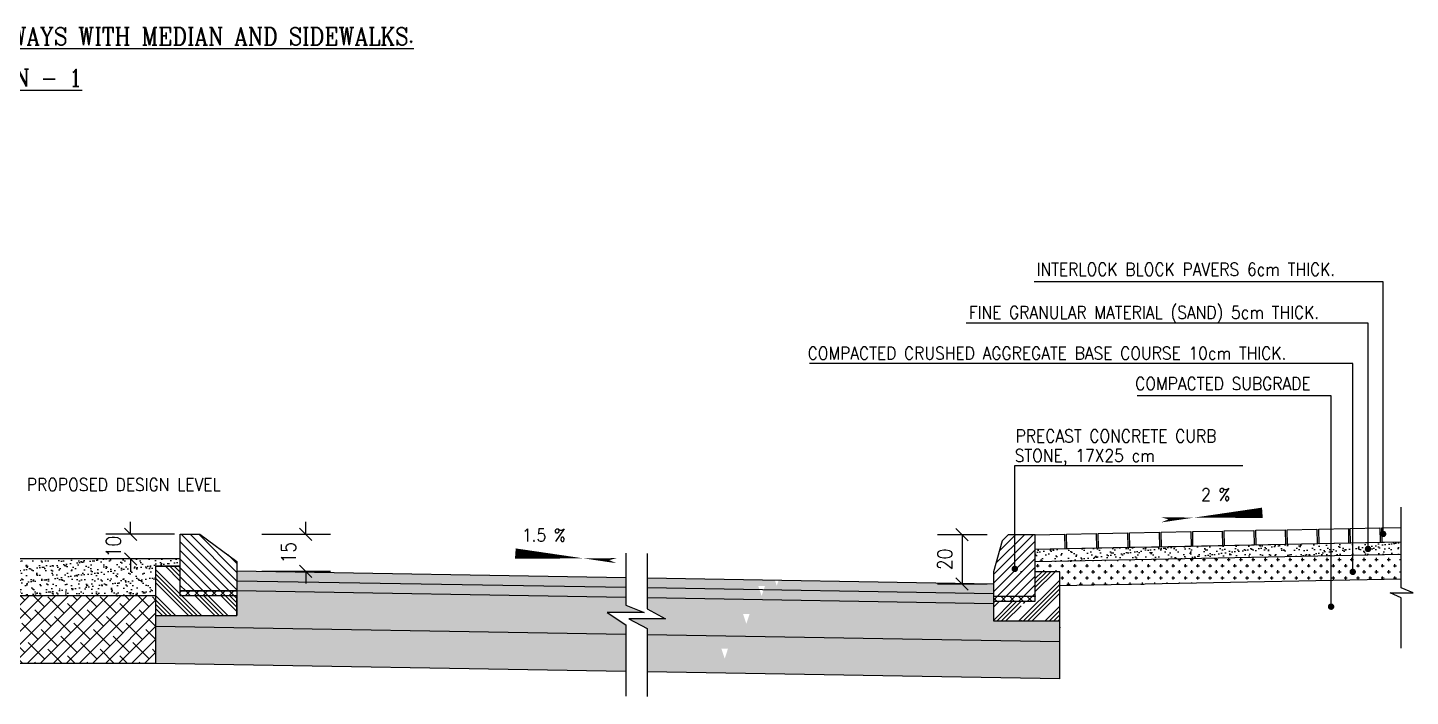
# Model space of a CAD drawing. Extents: x 994 to 1076, y -64.5 to -7.5.
# Drawn here: x 1033.88 to 1061.94, y -39.08 to -25.5 of the extents above; entities that cross this region are included whole.
import ezdxf
from ezdxf.enums import TextEntityAlignment as Align

# ---------------------------------------------------------------- set-up
doc = ezdxf.new("R2010")
doc.units = 0
doc.header["$LTSCALE"] = 4
doc.header["$MEASUREMENT"] = 0
doc.linetypes.add('HIDDEN', pattern=[0.375, 0.25, -0.125])
doc.layers.get('0').update_dxf_attribs({"linetype": 'CONTINUOUS'})
doc.layers.get('DEFPOINTS').update_dxf_attribs({"linetype": 'CONTINUOUS'})
for name, color, linetype in [('Detail Description', 7, 'CONTINUOUS'), ('Detail Dimension', 7, 'CONTINUOUS'), ('Detail Text', 7, 'CONTINUOUS'), ('DETAILS', 7, 'CONTINUOUS')]:
    doc.layers.add(name, color=color, linetype=linetype)
doc.styles.add('ROMANC', font='romanc')
doc.styles.add('ROMANS', font='ROMANS.shx', dxfattribs={"width": 0.85, "height": 0.3})
doc.styles.get("Standard").update_dxf_attribs({"font": 'TXT.SHX'})
doc.dimstyles.get("Standard").update_dxf_attribs({"dimtxt": 0.85, "dimasz": 0.25, "dimexe": 0.5, "dimexo": 0, "dimgap": 0.2, "dimtad": 1, "dimdec": 0, "dimlfac": 20, "dimzin": 0, "dimdsep": 46, "dimtxsty": 'ROMANS', "dimblk": 'OBLIQUE', "dimcen": 0, "dimclrd": 5, "dimclre": 2, "dimclrt": 6, "dimadec": 0, "dimazin": 0, "dimtfac": 100, "dimtdec": 0, "dimtix": 1, "dimtofl": 0, "dimtmove": 2, "dimatfit": 3, "dimfxl": 1, "dimtolj": 1, "dimtzin": 0, "dimarcsym": 0})
doc.dimstyles.new('STANDARD 10', dxfattribs={"dimscale": 0, "dimtxt": 0.5, "dimasz": 2, "dimexe": 2.5, "dimexo": 0.06, "dimgap": 1, "dimtad": 1, "dimdec": 0, "dimzin": 0, "dimdsep": 46, "dimtxsty": 'Standard', "dimblk": 'OBLIQUE', "dimcen": 0.09, "dimclrd": 5, "dimclre": 2, "dimclrt": 6, "dimadec": 0, "dimazin": 0, "dimtfac": 1, "dimtdec": 0, "dimtofl": 0, "dimtmove": 2, "dimatfit": 3, "dimfxl": 1, "dimtolj": 1, "dimtzin": 0, "dimarcsym": 0})
pattern_1 = [(0, (-6095.71691, -2860.8243), (0.125, 0.125), [0.0625, -0.1875]), (90, (-6095.68566, -2860.85555), (-0.125, 0.125), [0.0625, -0.1875])]

# ---------------------------------------------------------------- blocks, each defined once
blk = doc.blocks.new('_Oblique')
at = {"color": 0, "linetype": 'ByBlock', "lineweight": -2}
blk.add_line((-0.5, -0.5), (0.5, 0.5), dxfattribs=at)
blk = doc.blocks.new('*D22')
at = {"layer": 'DEFPOINTS', "color": 0, "linetype": 'Continuous', "transparency": 16777216}
for p in [(1036.858, -35.791), (1035.966, -36.291), (1036.858, -36.291)]:
    blk.add_point(p, dxfattribs=at)
at = {"layer": 'Detail Dimension', "color": 5, "linetype": 'Continuous', "lineweight": -2, "transparency": 16777216}
for p, q in [((1035.966, -35.791), (1035.966, -35.541)), ((1035.966, -36.291), (1035.966, -36.541))]:
    blk.add_line(p, q, dxfattribs=at)
at = {"layer": 'Detail Dimension', "color": 2, "linetype": 'Continuous', "lineweight": -2, "transparency": 16777216}
for p, q in [((1036.858, -35.791), (1035.466, -35.791)), ((1036.858, -36.291), (1035.466, -36.291))]:
    blk.add_line(p, q, dxfattribs=at)
at = {"layer": 'Detail Dimension', "color": 5, "linetype": 'Continuous', "lineweight": -2, "transparency": 16777216, "xscale": 0.25, "yscale": 0.25, "zscale": 0.25}
for p, rotation in [((1035.966, -35.791), 270), ((1035.966, -36.291), 90)]:
    blk.add_blockref('_Oblique', p, dxfattribs=dict(at, rotation=rotation))
at = {"layer": 'Detail Dimension', "color": 6, "linetype": 'Continuous', "transparency": 16777216, "insert": (1035.616, -36.041), "char_height": 0.3, "attachment_point": 5, "rotation": 90, "style": 'ROMANS'}
blk.add_mtext('\\A1;10', dxfattribs=at)
blk = doc.blocks.new('*D23')
at = {"layer": 'DEFPOINTS', "color": 0, "linetype": 'Continuous', "transparency": 16777216}
for p in [(1038.629, -35.791), (1038.629, -36.541), (1039.521, -36.541)]:
    blk.add_point(p, dxfattribs=at)
at = {"layer": 'Detail Dimension', "color": 5, "linetype": 'Continuous', "lineweight": -2, "transparency": 16777216}
for p, q in [((1039.521, -35.791), (1039.521, -35.541)), ((1039.521, -36.541), (1039.521, -36.791))]:
    blk.add_line(p, q, dxfattribs=at)
at = {"layer": 'Detail Dimension', "color": 2, "linetype": 'Continuous', "lineweight": -2, "transparency": 16777216}
for p, q in [((1038.629, -35.791), (1040.021, -35.791)), ((1038.629, -36.541), (1040.021, -36.541))]:
    blk.add_line(p, q, dxfattribs=at)
at = {"layer": 'Detail Dimension', "color": 5, "linetype": 'Continuous', "lineweight": -2, "transparency": 16777216, "xscale": 0.25, "yscale": 0.25, "zscale": 0.25}
for p, rotation in [((1039.521, -35.791), 270), ((1039.521, -36.541), 90)]:
    blk.add_blockref('_Oblique', p, dxfattribs=dict(at, rotation=rotation))
at = {"layer": 'Detail Dimension', "color": 6, "linetype": 'Continuous', "transparency": 16777216, "insert": (1039.171, -36.166), "char_height": 0.3, "attachment_point": 5, "rotation": 90, "style": 'ROMANS'}
blk.add_mtext('\\A1;15', dxfattribs=at)
blk = doc.blocks.new('*D24')
at = {"layer": 'DEFPOINTS', "color": 0, "linetype": 'Continuous', "transparency": 16777216}
for p in [(1053.346, -35.801), (1052.839, -36.801), (1053.346, -36.801)]:
    blk.add_point(p, dxfattribs=at)
at = {"layer": 'Detail Dimension', "color": 2, "linetype": 'Continuous', "lineweight": -2, "transparency": 16777216}
for p, q in [((1053.346, -35.801), (1052.339, -35.801)), ((1053.346, -36.801), (1052.339, -36.801))]:
    blk.add_line(p, q, dxfattribs=at)
at = {"layer": 'Detail Dimension', "color": 5, "linetype": 'Continuous', "lineweight": -2, "transparency": 16777216}
blk.add_line((1052.839, -35.801), (1052.839, -36.801), dxfattribs=at)
at = {"layer": 'Detail Dimension', "color": 5, "linetype": 'Continuous', "lineweight": -2, "transparency": 16777216, "xscale": 0.25, "yscale": 0.25, "zscale": 0.25}
for p, rotation in [((1052.839, -35.801), 90), ((1052.839, -36.801), 270)]:
    blk.add_blockref('_Oblique', p, dxfattribs=dict(at, rotation=rotation))
at = {"layer": 'Detail Dimension', "color": 6, "linetype": 'Continuous', "transparency": 16777216, "insert": (1052.489, -36.301), "char_height": 0.3, "attachment_point": 5, "rotation": 90, "style": 'ROMANS'}
blk.add_mtext('\\A1;20', dxfattribs=at)
blk = doc.blocks.new('FLOW')
at = {"color": 6, "linetype": 'Continuous'}
blk.add_lwpolyline([(1.64, -1.33, 0, 1.48, 0), (0, 0, 0, 0.844, 0), (-4.3, 3.48, 0.844, 0.844, 0)], format="xyseb", dxfattribs=at)

msp = doc.modelspace()

# ---------------------------------------------------------------- hatches: boundary and pattern name
at = {"layer": 'DETAILS', "linetype": 'Continuous'}
h = msp.add_hatch(dxfattribs=at)
h.set_pattern_fill('ANSI31', color=2, style=0)
h.set_pattern_definition([(135, (8184.03463, -2863.46937), (0.0883883476, 0.0883883476), [])])
h.paths.add_polyline_path([(1036.972, -35.791), (1037.372, -35.791), (1038.122, -36.341), (1038.122, -36.941), (1036.972, -36.941)])
h = msp.add_hatch(dxfattribs=at)
h.set_pattern_fill('ANSI31', color=2, style=0)
h.set_pattern_definition([(45, (-6170.47615, -2874.37393), (-0.0883883476, 0.0883883476), [])])
h.paths.add_polyline_path([(1054.326, -35.801), (1053.776, -35.801), (1053.651, -35.926), (1053.476, -36.551), (1053.476, -37.051), (1054.326, -37.051)])
h = msp.add_hatch(dxfattribs=at)
h.set_pattern_fill('AR-SAND', color=2, scale=0.1, style=0)
h.set_pattern_definition([(37.5, (-6191.78115, -2883.05393), (-0.0062993358, 0.192682377), [0, -0.152, 0, -0.17, 0, -0.1625]), (7.5, (-6191.78115, -2883.05393), (0.1769776705, 0.2822146065), [0, -0.082, 0, -0.137, 0, -0.0525]), (327.5, (-6191.90415, -2883.05393), (0.311414186, 0.0005659054), [0, -0.05, 0, -0.18, 0, -0.235]), (317.5, (-6191.90415, -2883.05393), (0.30061266, 0.0877675565), [0, -0.025, 0, -0.118, 0, -0.135])])
h.paths.add_polyline_path([(1061.73, -36.203), (1061.73, -35.953), (1054.326, -36.101), (1054.326, -36.351)])
h = msp.add_hatch(dxfattribs=at)
h.set_pattern_fill('AR-SAND', color=2, scale=0.1, style=0)
h.set_pattern_definition([(37.5, (-6350.62781, -2881.42255), (-0.0062993358, 0.192682377), [0, -0.152, 0, -0.17, 0, -0.1625]), (7.5, (-6350.6278, -2881.42255), (0.1769776705, 0.2822146065), [0, -0.082, 0, -0.137, 0, -0.0525]), (327.5, (-6350.75081, -2881.42255), (0.311414186, 0.0005659054), [0, -0.05, 0, -0.18, 0, -0.235]), (317.5, (-6350.7508, -2881.42255), (0.3006126605, 0.0877675565), [0, -0.025, 0, -0.118, 0, -0.135])])
h.paths.add_polyline_path([(1030.622, -36.291), (1030.622, -36.441), (1031.122, -36.441), (1031.122, -37.041), (1032.707, -37.041), (1032.707, -36.291)])
h.paths.add_polyline_path([(1033.146, -36.291), (1033.146, -36.477), (1033.212, -36.477), (1033.146, -36.68), (1033.079, -36.477), (1033.146, -36.477), (1033.146, -36.291), (1032.707, -36.291), (1032.707, -37.041), (1036.472, -37.041), (1036.472, -36.441), (1036.972, -36.441), (1036.972, -36.291)])
h = msp.add_hatch(dxfattribs=at)
h.set_pattern_fill('ANSI34', color=2, scale=0.5, style=0)
h.set_pattern_definition([(135, (8184.03463, -2863.46937), (0.265165043, 0.265165043), []), (135, (8183.94624, -2863.46937), (0.265165043, 0.265165043), []), (135, (8183.85785, -2863.46937), (0.265165043, 0.265165043), []), (135, (8183.76946, -2863.46937), (0.265165043, 0.265165043), [])])
h.paths.add_polyline_path([(1036.472, -37.441), (1038.122, -37.441), (1038.122, -37.041), (1036.972, -37.041), (1036.972, -36.941), (1036.972, -36.441), (1036.472, -36.441)])
h = msp.add_hatch(dxfattribs=at)
h.set_pattern_fill('CROSS', color=2, scale=0.5, style=0)
h.set_pattern_definition([(0, (-6191.78115, -2883.05393), (0.125, 0.125), [0.0625, -0.1875]), (90, (-6191.7499, -2883.08518), (-0.125, 0.125), [0.0625, -0.1875])])
h.paths.add_polyline_path([(1061.73, -36.203), (1054.326, -36.351), (1054.326, -36.551), (1054.826, -36.551), (1054.826, -36.841), (1061.73, -36.703)])
h = msp.add_hatch(dxfattribs=at)
h.set_pattern_fill('AR-CONC', color=2, scale=0.03, style=0)
h.set_pattern_definition([(50, (-6095.71691, -2860.8243), (0.2151780548, -0.0188256405), [0.0225, -0.2475]), (355, (-6095.71691, -2860.8243), (-0.0416254, 0.22565764), [0.018, -0.198]), (100.4514, (-6095.69898, -2860.82587), (0.1735528145, 0.2068318626), [0.019122057, -0.2103426336]), (46.1842, (-6095.7169, -2860.7643), (0.320172315, -0.049655704), [0.03375, -0.37125]), (96.6356, (-6095.69023, -2860.76844), (0.280398812, 0.292235361), [0.028683086, -0.3155139]), (351.1842, (-6095.7169, -2860.7643), (0.280398584, 0.29223558), [0.027, -0.297]), (21, (-6095.68691, -2860.7793), (0.1790721156, -0.120785667), [0.0225, -0.2475]), (326, (-6095.68691, -2860.7793), (0.0729945996, 0.2175450135), [0.018, -0.198]), (71.4514, (-6095.67199, -2860.78936), (0.2520667886, 0.096759149), [0.019122057, -0.2103426336]), (37.5, (-6095.71691, -2860.8243), (0.0036479566, 0.09986815615), [0, -0.1956, 0, -0.201, 0, -0.19875]), (7.5, (-6095.71691, -2860.8243), (0.0789208612, 0.1183235136), [0, -0.1146, 0, -0.1911, 0, -0.07575]), (327.5, (-6095.78381, -2860.8243), (0.16014673085, -0.0067664615), [0, -0.075, 0, -0.234, 0, -0.3105]), (317.5, (-6095.81381, -2860.8243), (0.1749558508, 0.0300314947), [0, -0.0975, 0, -0.1554, 0, -0.2205])])
h.paths.add_polyline_path([(1049.116, -36.727), (1049.079, -36.84), (1049.041, -36.726), (1048.772, -36.721), (1048.772, -36.842), (1048.838, -36.842), (1048.812, -36.922), (1053.476, -37.001), (1053.476, -36.801)])
h.paths.add_polyline_path([(1048.462, -36.716), (1048.462, -36.916), (1048.731, -36.921), (1048.705, -36.842), (1048.772, -36.842), (1048.772, -36.721)])
h.paths.add_polyline_path([(1048.023, -36.709), (1048.023, -36.909), (1048.462, -36.916), (1048.462, -36.716)])
h.paths.add_polyline_path([(1047.583, -36.701), (1047.583, -36.901), (1048.023, -36.909), (1048.023, -36.709)])
h.paths.add_polyline_path([(1046.449, -36.682), (1046.449, -36.882), (1047.583, -36.901), (1047.583, -36.701)])
h.paths.add_polyline_path([(1046.014, -36.875), (1046.014, -36.675), (1038.122, -36.541), (1038.122, -36.741)])
h = msp.add_hatch(dxfattribs=at)
h.set_pattern_fill('SWAMP', color=2, scale=0.11, angle=45, style=0)
h.set_pattern_definition([(45, (-6095.71691, -2860.8243), (-0.0284700949, 0.1062518408), [0.01375, -0.09625]), (135, (-6095.71205, -2860.819437), (-0.10625184083, 0.0284700949), [0.006875, -0.1836505887]), (135, (-6095.710835, -2860.81822), (-0.10625184083, 0.0284700949), [0.0055, -0.1850255887]), (135, (-6095.713266, -2860.82065), (-0.10625184083, 0.0284700949), [0.0055, -0.1850255887]), (105, (-6095.70962, -2860.81701), (-0.1062518408, 0.028470095), [0.0044, -0.1056]), (165, (-6095.71448, -2860.82187), (-0.0777817459, -0.0777817458), [0.0044, -0.1056])])
h.paths.add_polyline_path([(1053.476, -37.201), (1053.476, -37.151), (1053.476, -37.051), (1053.476, -37.001), (1048.812, -36.922), (1048.772, -37.045), (1048.731, -36.921), (1048.462, -36.916), (1048.462, -37.116)])
h.paths.add_polyline_path([(1048.462, -37.116), (1048.462, -36.916), (1048.023, -36.909), (1048.023, -37.109)])
h.paths.add_polyline_path([(1048.023, -37.109), (1048.023, -36.909), (1047.583, -36.901), (1047.583, -37.101)])
h.paths.add_polyline_path([(1047.583, -37.101), (1047.583, -36.901), (1046.449, -36.882), (1046.449, -37.082)])
h.paths.add_polyline_path([(1046.014, -37.075), (1046.014, -36.875), (1038.122, -36.741), (1038.122, -36.941)])
h = msp.add_hatch(dxfattribs=at)
h.set_pattern_fill('ANSI34', color=2, scale=0.5, style=0)
h.set_pattern_definition([(45, (-6086.69562, -2860.8243), (-0.265165043, 0.265165043), []), (45, (-6086.60723, -2860.8243), (-0.265165043, 0.265165043), []), (45, (-6086.51884, -2860.8243), (-0.265165043, 0.265165043), []), (45, (-6086.43045, -2860.8243), (-0.265165043, 0.265165043), [])])
h.paths.add_polyline_path([(1054.069, -37.151), (1054.003, -37.354), (1054.069, -37.354), (1054.069, -37.551), (1053.476, -37.551), (1053.476, -37.151)])
h.paths.add_polyline_path([(1054.069, -37.551), (1054.069, -37.354), (1054.137, -37.354), (1054.069, -37.151), (1054.326, -37.151), (1054.326, -37.051), (1054.326, -36.551), (1054.826, -36.551), (1054.826, -37.551)])
h = msp.add_hatch(dxfattribs=at)
h.set_pattern_fill('CROSS', color=2, scale=0.5, style=0)
h.set_pattern_definition(pattern_1)
h.paths.add_polyline_path([(1048.462, -37.116), (1048.462, -37.407), (1048.528, -37.407), (1048.462, -37.61), (1048.395, -37.407), (1048.462, -37.407), (1048.462, -37.116), (1048.023, -37.109), (1048.023, -37.859), (1054.826, -37.974), (1054.826, -37.551), (1053.476, -37.551), (1053.476, -37.201)])
h.paths.add_polyline_path([(1047.583, -37.851), (1048.023, -37.859), (1048.023, -37.109), (1047.583, -37.101)])
h.paths.add_polyline_path([(1047.583, -37.101), (1046.449, -37.082), (1046.449, -37.305), (1046.824, -37.505), (1046.074, -37.505), (1046.449, -37.705), (1046.449, -37.832), (1047.583, -37.851)])
h.paths.add_polyline_path([(1046.014, -37.825), (1046.014, -37.63), (1045.639, -37.38), (1046.389, -37.38), (1046.014, -37.23), (1046.014, -37.075), (1038.122, -36.941), (1038.122, -37.041), (1038.122, -37.441), (1036.472, -37.441), (1036.472, -37.663)])
h = msp.add_hatch(dxfattribs=at)
h.set_pattern_fill('ANSI37', color=2, style=0)
h.set_pattern_definition([(135, (8184.03463, -2863.46937), (0.0883883476, 0.0883883476), []), (45, (8184.03463, -2863.46937), (0.0883883476, -0.0883883476), [])])
h.paths.add_polyline_path([(1036.972, -36.941), (1036.972, -37.041), (1038.122, -37.041), (1038.122, -36.941)])
at = {"layer": 'DETAILS', "linetype": 'HIDDEN'}
h = msp.add_hatch(dxfattribs=at)
h.set_pattern_fill('ANSI38', color=2, scale=1.5, style=0)
h.set_pattern_definition([(45, (-6350.6278, -2881.42255), (-0.1325825215, 0.1325825215), []), (135, (-6350.6278, -2881.42255), (-0.3977475644, 0.1325825215), [0.46875, -0.28125])])
h.paths.add_polyline_path([(1036.472, -38.413), (1036.472, -37.441), (1036.472, -37.041), (1032.707, -37.041), (1032.707, -37.681), (1032.773, -37.681), (1032.707, -37.883), (1032.64, -37.681), (1032.707, -37.681), (1032.707, -37.041), (1031.122, -37.041), (1031.122, -37.441), (1031.122, -38.413)])
at = {"layer": 'DETAILS', "linetype": 'Continuous'}
h = msp.add_hatch(dxfattribs=at)
h.set_pattern_fill('ANSI37', color=2, style=0)
h.set_pattern_definition([(45, (-6170.47615, -2874.37393), (-0.0883883476, 0.0883883476), []), (135, (-6170.47615, -2874.37393), (-0.0883883476, -0.0883883476), [])])
h.paths.add_polyline_path([(1053.476, -37.051), (1053.476, -37.151), (1054.326, -37.151), (1054.326, -37.051)])
h = msp.add_hatch(dxfattribs=at)
h.set_pattern_fill('CROSS', color=2, scale=0.5, style=0)
h.set_pattern_definition(pattern_1)
h.paths.add_polyline_path([(1054.826, -38.724), (1054.826, -37.974), (1048.023, -37.859), (1048.023, -38.114), (1048.089, -38.114), (1048.023, -38.317), (1047.956, -38.114), (1048.023, -38.114), (1048.023, -37.859), (1047.583, -37.851), (1047.583, -38.601)])
h.paths.add_polyline_path([(1047.583, -38.601), (1047.583, -37.851), (1046.449, -37.832), (1046.449, -38.582)])
h.paths.add_polyline_path([(1046.014, -38.575), (1046.014, -37.825), (1036.472, -37.663), (1036.472, -38.413)])

# ---------------------------------------------------------------- linework, layer by layer
at = {"layer": 'Detail Text', "color": 5, "linetype": 'Continuous'}
msp.add_lwpolyline([(1038.351, -36.541, 0, 0.243, 0), (1038.351, -36.181, 0, 0, 0), (1038.351, -34.993, 0, 0, 0), (1033.867, -34.993, 0, 0, 0)], format="xyseb", dxfattribs=at)
at = {"layer": 'DETAILS', "color": 7, "linetype": 'Continuous'}
for p, q in [((1061.751, -35.952), (1054.326, -36.101)), ((1036.972, -36.291), (1030.622, -36.291)), ((1061.751, -36.203), (1054.326, -36.351)), ((1046.014, -36.675), (1038.122, -36.541)), ((1053.476, -36.801), (1046.449, -36.682)), ((1054.826, -36.551), (1054.326, -36.551)), ((1054.826, -36.551), (1054.326, -36.551)), ((1054.826, -38.724), (1054.826, -36.551)), ((1061.751, -36.703), (1054.826, -36.841)), ((1036.472, -37.041), (1031.122, -37.041)), ((1038.122, -37.041), (1038.122, -37.441)), ((1053.476, -37.151), (1053.476, -37.551)), ((1036.472, -37.441), (1036.472, -38.413)), ((1053.476, -37.551), (1054.826, -37.551)), ((1053.476, -37.551), (1054.826, -37.551)), ((1046.014, -37.825), (1036.472, -37.663)), ((1054.826, -37.974), (1046.449, -37.832)), ((1036.472, -38.413), (1031.122, -38.413)), ((1046.014, -38.575), (1036.472, -38.413)), ((1054.826, -38.724), (1046.449, -38.582))]:
    msp.add_line(p, q, dxfattribs=at)
at = {"layer": 'DETAILS', "color": 4, "linetype": 'Continuous'}
for p, q in [((1046.014, -36.875), (1038.122, -36.741)), ((1046.014, -37.075), (1038.122, -36.941)), ((1053.476, -37.001), (1046.449, -36.882)), ((1053.476, -37.201), (1046.449, -37.082))]:
    msp.add_line(p, q, dxfattribs=at)
at = {"layer": 'DETAILS', "color": 1, "linetype": 'Continuous'}
msp.add_lwpolyline([(1061.751, -38.104), (1061.751, -37.082), (1061.527, -36.981), (1061.997, -36.981), (1061.751, -36.879), (1061.751, -35.24)], dxfattribs=at)
at = {"layer": 'DETAILS', "color": 7, "linetype": 'Continuous'}
for points in [[(1038.122, -36.941), (1036.972, -36.941), (1036.972, -35.791), (1037.372, -35.791), (1038.122, -36.341), (1038.122, -36.941)], [(1054.326, -35.801), (1053.776, -35.801), (1053.651, -35.926), (1053.476, -36.551), (1053.476, -37.051), (1054.326, -37.051), (1054.326, -35.801)], [(1036.472, -36.441), (1036.972, -36.441), (1036.472, -36.441), (1036.472, -37.441), (1038.122, -37.441), (1038.122, -37.041)], [(1038.122, -36.941), (1038.122, -37.041), (1036.972, -37.041), (1036.972, -36.941), (1038.122, -36.941)], [(1053.476, -37.051), (1053.476, -37.151), (1054.326, -37.151), (1054.326, -37.051)]]:
    msp.add_lwpolyline(points, dxfattribs=at)
at = {"layer": 'DETAILS', "color": 6, "linetype": 'Continuous'}
for points in [[(1054.92, -35.789), (1054.926, -36.089), (1054.326, -36.101), (1054.32, -35.801)], [(1055.56, -35.776), (1055.566, -36.076), (1054.966, -36.088), (1054.96, -35.788)], [(1056.2, -35.763), (1056.206, -36.063), (1055.606, -36.075), (1055.6, -35.775)], [(1056.84, -35.751), (1056.846, -36.051), (1056.246, -36.063), (1056.24, -35.763)], [(1057.48, -35.738), (1057.486, -36.038), (1056.886, -36.05), (1056.88, -35.75)], [(1058.119, -35.725), (1058.125, -36.025), (1057.526, -36.037), (1057.52, -35.737)], [(1058.759, -35.712), (1058.765, -36.012), (1058.165, -36.024), (1058.159, -35.724)], [(1059.399, -35.699), (1059.405, -35.999), (1058.805, -36.011), (1058.799, -35.711)], [(1060.039, -35.687), (1060.045, -35.987), (1059.445, -35.999), (1059.439, -35.699)], [(1060.679, -35.674), (1060.685, -35.974), (1060.085, -35.986), (1060.079, -35.686)], [(1061.319, -35.661), (1061.325, -35.961), (1060.725, -35.973), (1060.719, -35.673)]]:
    msp.add_lwpolyline(points, close=True, dxfattribs=at)
msp.add_lwpolyline([(1061.751, -35.952), (1061.365, -35.96), (1061.359, -35.66), (1061.751, -35.652)], dxfattribs=at)
at = {"layer": 'DETAILS', "color": 5, "linetype": 'Continuous'}
for points in [[(1046.014, -36.175), (1046.014, -37.23), (1046.389, -37.38), (1045.639, -37.38), (1046.014, -37.63), (1046.014, -39.075)], [(1046.449, -36.182), (1046.449, -37.305), (1046.824, -37.505), (1046.074, -37.505), (1046.449, -37.705), (1046.449, -39.082)]]:
    msp.add_lwpolyline(points, dxfattribs=at)
at = {"layer": 'DETAILS', "color": 0, "linetype": 'ByBlock'}
for p in [(1054.036, -36.551), (1054.036, -36.551), (1054.826, -37.684)]:
    msp.add_point(p, dxfattribs=at)
at = {"layer": 'DETAILS', "color": 7, "linetype": 'ByBlock'}
for p in [(1054.326, -37.051), (1054.326, -37.051), (1054.036, -37.551), (1054.036, -37.551), (1054.71, -37.551), (1054.71, -37.551)]:
    msp.add_point(p, dxfattribs=at)

# ---------------------------------------------------------------- block references
at = {"layer": 'DETAILS', "color": 3}
for p, xscale, yscale, zscale, rotation in [((1057.555, -35.452), 0.2499999999994785, 0.2499999999994785, 0.2499999999994785, 222.9699983406752), ((1045.153, -36.28), -0.2499999999994785, 0.25, 0.25, 137.0300016593248)]:
    msp.add_blockref('FLOW', p, dxfattribs=dict(at, xscale=xscale, yscale=yscale, zscale=zscale, rotation=rotation))

# ---------------------------------------------------------------- texts
at = {"layer": 'Detail Description', "color": 6, "style": 'ROMANC', "width": 0.9}
for s, p in [('%%uTYPICAL CROSS SECTION FOR TWO WAYS WITH MEDIAN AND SIDEWALKS.', (1033.639, -25.682)), ('%%uOPTION - 1', (1033.639, -26.526))]:
    msp.add_text(s, height=0.35391, dxfattribs=at).set_placement(p, align=Align.MIDDLE)
at = {"layer": 'Detail Text', "color": 6, "style": 'ROMANS', "width": 0.89}
for s, p in [('INTERLOCK BLOCK PAVERS 6cm THICK.', (1054.353, -30.541)), ('FINE GRANULAR MATERIAL (SAND) 5cm THICK.', (1052.977, -31.415)), ('PRECAST CONCRETE CURB ', (1053.928, -33.925)), ('STONE, 17X25 cm', (1053.909, -34.322))]:
    msp.add_text(s, height=0.25785, dxfattribs=at).set_placement(p)
at = {"layer": 'Detail Text', "color": 6, "style": 'ROMANS'}
for s, height, width, p in [('COMPACTED CRUSHED AGGREGATE BASE COURSE 10cm THICK.', 0.25785, 0.89, (1049.705, -32.115)), ('COMPACTED SUBGRADE', 0.25785, 0.89, (1056.353, -32.733)), ('PROPOSED DESIGN LEVEL', 0.25785, 0.89, (1033.861, -34.783)), ('2 %', 0.255, 0.9, (1057.692, -34.984)), ('1.5 %', 0.255, 0.9, (1043.909, -35.809))]:
    msp.add_text(s, height=height, dxfattribs=dict(at, width=width)).set_placement(p, align=Align.MIDDLE_LEFT)

# ---------------------------------------------------------------- dimensions: what is measured, and where the dimension line sits
at = {"layer": 'Detail Dimension', "color": 1, "linetype": 'Continuous'}
for p1, p2, distance, picture, middle in [((1036.858, -35.791), (1036.858, -36.291), -0.892, '*D22', (1035.616, -36.041)), ((1038.629, -35.791), (1038.629, -36.541), 0.892, '*D23', (1039.171, -36.166)), ((1053.346, -35.801), (1053.346, -36.801), -0.507, '*D24', (1052.489, -36.301))]:
    dim = msp.add_aligned_dim(p1=p1, p2=p2, distance=distance, dimstyle='Standard', dxfattribs=at)
    dim.commit()
    dim.dimension.update_dxf_attribs({"geometry": picture, "text_midpoint": middle})

# ---------------------------------------------------------------- leaders
at = {"layer": 'Detail Text', "color": 220, "linetype": 'Continuous'}
for points in [[(1061.385, -35.785), (1061.385, -30.665), (1054.306, -30.665)], [(1061.078, -36.089), (1061.078, -31.505), (1052.923, -31.505)], [(1060.768, -36.554), (1060.768, -32.324), (1049.743, -32.324)], [(1060.329, -37.261), (1060.329, -32.983), (1056.392, -32.983)], [(1053.909, -36.494), (1053.909, -34.394), (1058.538, -34.394)]]:
    msp.add_leader(points, dimstyle='STANDARD 10', override={"dimscale": 1, "dimasz": 0.13, "dimtad": 0, "dimldrblk": 'Dot'}, dxfattribs=at)

doc.saveas('drawing.dxf')
